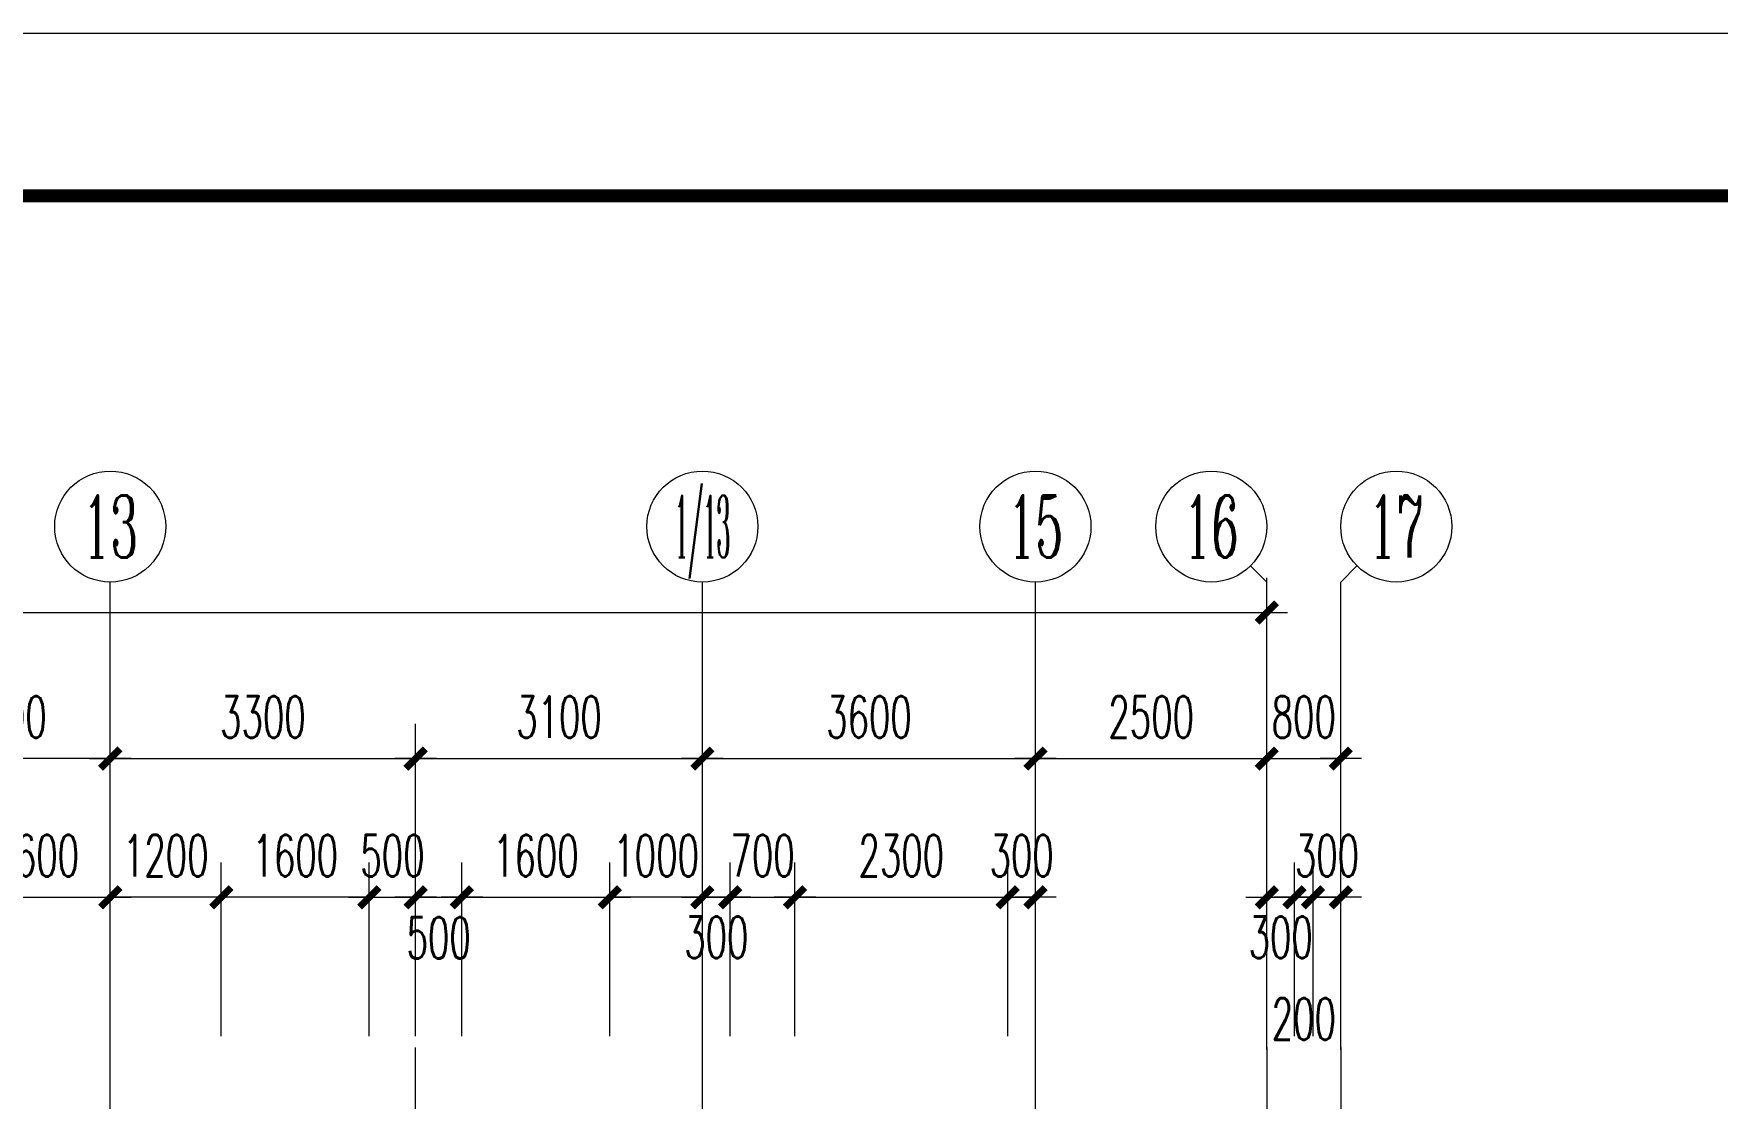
# Model space of a CAD drawing. Extents: x 1575758 to 1999219, y -897052 to -636879.
# Drawn here: x 1812167 to 1830364, y -760252 to -748741 of the extents above; entities that cross this region are included whole.
import ezdxf
from ezdxf.enums import TextEntityAlignment as Align

# ---------------------------------------------------------------- set-up
doc = ezdxf.new("R2010")
doc.units = 0
doc.header["$LTSCALE"] = 1500
doc.header["$MEASUREMENT"] = 0
doc.layers.get('0').update_dxf_attribs({"linetype": 'CONTINUOUS', "lineweight": 5})
doc.layers.get('DEFPOINTS').update_dxf_attribs({"linetype": 'CONTINUOUS', "lineweight": 5})
for name, color, linetype, lineweight in [('AXIS', 7, 'CONTINUOUS', 5), ('AXIS_TEXT', 7, 'CONTINUOUS', 5), ('PUB_DIM', 7, 'CONTINUOUS', 5)]:
    doc.layers.add(name, color=color, linetype=linetype, lineweight=lineweight)
doc.styles.add('COMPLEX', font='COMPLEX')
doc.styles.add('DIM_FONT', font='romans.shx', dxfattribs={"width": 0.6})
doc.dimstyles.new('NORMAL', dxfattribs={"dimscale": 1.5, "dimtxt": 300, "dimasz": 1, "dimexe": 250, "dimexo": 300, "dimgap": 150, "dimtad": 1, "dimdec": 0, "dimdsep": 46, "dimtxsty": 'DIM_FONT', "dimblk1": '_DIMX', "dimblk2": '_DIMX', "dimsah": 1, "dimcen": 2.5, "dimdle": 0.3, "dimclrd": 256, "dimclre": 256, "dimclrt": 256, "dimadec": 0, "dimazin": 0, "dimtfac": 1, "dimtdec": 0, "dimtix": 1, "dimtmove": 2, "dimatfit": 3, "dimldrblk": '_DIMX', "dimfxl": 1, "dimtvp": 1, "dimtolj": 1, "dimtzin": 0, "dimlwd": -1, "dimlwe": -1, "dimarcsym": 0})

# ---------------------------------------------------------------- blocks, each defined once
blk = doc.blocks.new('_AXISO1')
blk.add_line((0.354, -0.146), (0.5, 0))
blk.add_circle((0, -0.5), 0.5)
at = {"layer": 'AXIS_TEXT', "style": 'COMPLEX', "width": 1.041667}
blk.add_attdef('A', text='', height=0.56, dxfattribs=at).set_placement((-0.25, -0.78), (0.25, -0.78), align=Align.FIT)
blk = doc.blocks.new('_DIMX')
blk.add_line((-150, 0), (150, 0))
at = {"const_width": 50}
blk.add_lwpolyline([(-70, -70), (70, 70)], dxfattribs=at)
blk = doc.blocks.new('*D1908')
at = {"layer": 'DEFPOINTS', "color": 0, "lineweight": 5}
for p in [(1825495, -756579), (1822995, -759729), (1825495, -759729)]:
    blk.add_point(p, dxfattribs=at)
at = {"layer": 'PUB_DIM'}
for p, q in [((1822995, -759279), (1822995, -756204)), ((1825495, -759279), (1825495, -756204)), ((1822996, -756579), (1825493, -756579))]:
    blk.add_line(p, q, dxfattribs=at)
at = {"layer": 'PUB_DIM', "xscale": 1.5, "yscale": 1.5, "zscale": 1.5, "rotation": 180}
blk.add_blockref('_DIMX', (1822995, -756579), dxfattribs=at)
at = {"layer": 'PUB_DIM', "xscale": 1.5, "yscale": 1.5, "zscale": 1.5}
blk.add_blockref('_DIMX', (1825495, -756579), dxfattribs=at)
at = {"layer": 'PUB_DIM', "insert": (1824245, -756129), "char_height": 450, "attachment_point": 5, "style": 'DIM_FONT'}
blk.add_mtext('\\A1;2500', dxfattribs=at)
blk = doc.blocks.new('_AXISO2')
blk.add_line((0.354, 0.146), (0.5, 0))
blk.add_circle((0, 0.5), 0.5)
at = {"layer": 'AXIS_TEXT', "style": 'COMPLEX', "width": 1.041667}
blk.add_attdef('A', text='', height=0.56, dxfattribs=at).set_placement((-0.25, 0.22), (0.25, 0.22), align=Align.FIT)
blk = doc.blocks.new('*D1909')
at = {"layer": 'DEFPOINTS', "color": 0, "lineweight": 5}
for p in [(1826295, -756579), (1825495, -759729), (1826295, -759729)]:
    blk.add_point(p, dxfattribs=at)
at = {"layer": 'PUB_DIM'}
for p, q in [((1825495, -759279), (1825495, -756204)), ((1826295, -759279), (1826295, -756204)), ((1825493, -756579), (1825492, -756579)), ((1825495, -756579), (1826295, -756579)), ((1826296, -756579), (1826298, -756579))]:
    blk.add_line(p, q, dxfattribs=at)
at = {"layer": 'PUB_DIM', "xscale": 1.5, "yscale": 1.5, "zscale": 1.5}
blk.add_blockref('_DIMX', (1825495, -756579), dxfattribs=at)
at = {"layer": 'PUB_DIM', "xscale": 1.5, "yscale": 1.5, "zscale": 1.5, "rotation": 180}
blk.add_blockref('_DIMX', (1826295, -756579), dxfattribs=at)
at = {"layer": 'PUB_DIM', "insert": (1825895, -756129), "char_height": 450, "attachment_point": 5, "style": 'DIM_FONT'}
blk.add_mtext('\\A1;800', dxfattribs=at)
blk = doc.blocks.new('_AXISO')
blk.add_circle((0, 0), 0.5)
at = {"layer": 'AXIS_TEXT', "style": 'COMPLEX', "width": 1.041667}
blk.add_attdef('A', text='', height=0.56, dxfattribs=at).set_placement((-0.25, -0.28), (0.25, -0.28), align=Align.FIT)
blk = doc.blocks.new('*D1921')
at = {"layer": 'DEFPOINTS', "color": 0, "lineweight": 5}
for p in [(1822995, -756579), (1819395, -759729), (1822995, -759729)]:
    blk.add_point(p, dxfattribs=at)
at = {"layer": 'PUB_DIM'}
for p, q in [((1819395, -759279), (1819395, -756204)), ((1822995, -759279), (1822995, -756204)), ((1819396, -756579), (1822993, -756579))]:
    blk.add_line(p, q, dxfattribs=at)
at = {"layer": 'PUB_DIM', "xscale": 1.5, "yscale": 1.5, "zscale": 1.5, "rotation": 180}
blk.add_blockref('_DIMX', (1819395, -756579), dxfattribs=at)
at = {"layer": 'PUB_DIM', "xscale": 1.5, "yscale": 1.5, "zscale": 1.5}
blk.add_blockref('_DIMX', (1822995, -756579), dxfattribs=at)
at = {"layer": 'PUB_DIM', "insert": (1821195, -756129), "char_height": 450, "attachment_point": 5, "style": 'DIM_FONT'}
blk.add_mtext('\\A1;3600', dxfattribs=at)
blk = doc.blocks.new('*D1922')
at = {"layer": 'DEFPOINTS', "color": 0, "lineweight": 5}
for p in [(1816295, -756579), (1812995, -759729), (1816295, -759729)]:
    blk.add_point(p, dxfattribs=at)
at = {"layer": 'PUB_DIM'}
for p, q in [((1812995, -759279), (1812995, -756204)), ((1816295, -759279), (1816295, -756204)), ((1812996, -756579), (1816293, -756579))]:
    blk.add_line(p, q, dxfattribs=at)
at = {"layer": 'PUB_DIM', "xscale": 1.5, "yscale": 1.5, "zscale": 1.5, "rotation": 180}
blk.add_blockref('_DIMX', (1812995, -756579), dxfattribs=at)
at = {"layer": 'PUB_DIM', "xscale": 1.5, "yscale": 1.5, "zscale": 1.5}
blk.add_blockref('_DIMX', (1816295, -756579), dxfattribs=at)
at = {"layer": 'PUB_DIM', "insert": (1814645, -756129), "char_height": 450, "attachment_point": 5, "style": 'DIM_FONT'}
blk.add_mtext('\\A1;3300', dxfattribs=at)
blk = doc.blocks.new('*D1926')
at = {"layer": 'DEFPOINTS', "color": 0, "lineweight": 5}
for p in [(1825495, -756579), (1822995, -759729), (1825495, -759729)]:
    blk.add_point(p, dxfattribs=at)
at = {"layer": 'PUB_DIM'}
for p, q in [((1822995, -759279), (1822995, -756204)), ((1825495, -759279), (1825495, -756204)), ((1822996, -756579), (1825493, -756579))]:
    blk.add_line(p, q, dxfattribs=at)
at = {"layer": 'PUB_DIM', "xscale": 1.5, "yscale": 1.5, "zscale": 1.5, "rotation": 180}
blk.add_blockref('_DIMX', (1822995, -756579), dxfattribs=at)
at = {"layer": 'PUB_DIM', "xscale": 1.5, "yscale": 1.5, "zscale": 1.5}
blk.add_blockref('_DIMX', (1825495, -756579), dxfattribs=at)
at = {"layer": 'PUB_DIM', "insert": (1824245, -756129), "char_height": 450, "attachment_point": 5, "style": 'DIM_FONT'}
blk.add_mtext('\\A1;2500', dxfattribs=at)
blk = doc.blocks.new('*D1927')
at = {"layer": 'DEFPOINTS', "color": 0, "lineweight": 5}
for p in [(1826295, -756579), (1825495, -759729), (1826295, -759729)]:
    blk.add_point(p, dxfattribs=at)
at = {"layer": 'PUB_DIM'}
for p, q in [((1825495, -759279), (1825495, -756204)), ((1826295, -759279), (1826295, -756204)), ((1825493, -756579), (1825492, -756579)), ((1825495, -756579), (1826295, -756579)), ((1826296, -756579), (1826298, -756579))]:
    blk.add_line(p, q, dxfattribs=at)
at = {"layer": 'PUB_DIM', "xscale": 1.5, "yscale": 1.5, "zscale": 1.5}
blk.add_blockref('_DIMX', (1825495, -756579), dxfattribs=at)
at = {"layer": 'PUB_DIM', "xscale": 1.5, "yscale": 1.5, "zscale": 1.5, "rotation": 180}
blk.add_blockref('_DIMX', (1826295, -756579), dxfattribs=at)
at = {"layer": 'PUB_DIM', "insert": (1825895, -756129), "char_height": 450, "attachment_point": 5, "style": 'DIM_FONT'}
blk.add_mtext('\\A1;800', dxfattribs=at)
blk = doc.blocks.new('*D1928')
at = {"layer": 'DEFPOINTS', "color": 0, "lineweight": 5}
for p in [(1810695, -756579), (1810695, -759729), (1812995, -759729)]:
    blk.add_point(p, dxfattribs=at)
at = {"layer": 'PUB_DIM'}
for p, q in [((1810695, -759279), (1810695, -756204)), ((1812995, -759279), (1812995, -756204)), ((1812993, -756579), (1810696, -756579))]:
    blk.add_line(p, q, dxfattribs=at)
at = {"layer": 'PUB_DIM', "xscale": 1.5, "yscale": 1.5, "zscale": 1.5, "rotation": 180}
blk.add_blockref('_DIMX', (1810695, -756579), dxfattribs=at)
at = {"layer": 'PUB_DIM', "xscale": 1.5, "yscale": 1.5, "zscale": 1.5}
blk.add_blockref('_DIMX', (1812995, -756579), dxfattribs=at)
at = {"layer": 'PUB_DIM', "insert": (1811845, -756129), "char_height": 450, "attachment_point": 5, "style": 'DIM_FONT'}
blk.add_mtext('\\A1;2300', dxfattribs=at)
blk = doc.blocks.new('*D1983')
at = {"layer": 'DEFPOINTS', "color": 0, "lineweight": 5}
for p in [(1814195, -758079), (1814195, -760029), (1815795, -760029)]:
    blk.add_point(p, dxfattribs=at)
at = {"layer": 'PUB_DIM'}
for p, q in [((1814195, -759579), (1814195, -757704)), ((1815795, -759579), (1815795, -757704)), ((1815793, -758079), (1814196, -758079))]:
    blk.add_line(p, q, dxfattribs=at)
at = {"layer": 'PUB_DIM', "xscale": 1.5, "yscale": 1.5, "zscale": 1.5}
for p, rotation in [((1814195, -758079), 180.0000000000209), ((1815795, -758079), 2.086331107875594e-11)]:
    blk.add_blockref('_DIMX', p, dxfattribs=dict(at, rotation=rotation))
at = {"layer": 'PUB_DIM', "insert": (1814995, -757629), "char_height": 450, "attachment_point": 5, "style": 'DIM_FONT'}
blk.add_mtext('\\A1;1600', dxfattribs=at)
blk = doc.blocks.new('*D1984')
at = {"layer": 'DEFPOINTS', "color": 0, "lineweight": 5}
for p in [(1816295, -758079), (1815795, -760029), (1816295, -760029)]:
    blk.add_point(p, dxfattribs=at)
at = {"layer": 'PUB_DIM'}
for p, q in [((1815795, -759579), (1815795, -757704)), ((1816295, -759579), (1816295, -757704)), ((1815793, -758079), (1815792, -758079)), ((1815795, -758079), (1816295, -758079)), ((1816296, -758079), (1816298, -758079))]:
    blk.add_line(p, q, dxfattribs=at)
at = {"layer": 'PUB_DIM', "xscale": 1.5, "yscale": 1.5, "zscale": 1.5}
blk.add_blockref('_DIMX', (1815795, -758079), dxfattribs=at)
at = {"layer": 'PUB_DIM', "xscale": 1.5, "yscale": 1.5, "zscale": 1.5, "rotation": 180}
blk.add_blockref('_DIMX', (1816295, -758079), dxfattribs=at)
at = {"layer": 'PUB_DIM', "insert": (1816045, -757629), "char_height": 450, "attachment_point": 5, "style": 'DIM_FONT'}
blk.add_mtext('\\A1;500', dxfattribs=at)
blk = doc.blocks.new('*D1985')
at = {"layer": 'DEFPOINTS', "color": 0, "lineweight": 5}
for p in [(1818395, -758079), (1816795, -760029), (1818395, -760029)]:
    blk.add_point(p, dxfattribs=at)
at = {"layer": 'PUB_DIM'}
for p, q in [((1816795, -759579), (1816795, -757704)), ((1818395, -759579), (1818395, -757704)), ((1816796, -758079), (1818393, -758079))]:
    blk.add_line(p, q, dxfattribs=at)
at = {"layer": 'PUB_DIM', "xscale": 1.5, "yscale": 1.5, "zscale": 1.5, "rotation": 180}
blk.add_blockref('_DIMX', (1816795, -758079), dxfattribs=at)
at = {"layer": 'PUB_DIM', "xscale": 1.5, "yscale": 1.5, "zscale": 1.5}
blk.add_blockref('_DIMX', (1818395, -758079), dxfattribs=at)
at = {"layer": 'PUB_DIM', "insert": (1817595, -757629), "char_height": 450, "attachment_point": 5, "style": 'DIM_FONT'}
blk.add_mtext('\\A1;1600', dxfattribs=at)
blk = doc.blocks.new('*D1986')
at = {"layer": 'DEFPOINTS', "color": 0, "lineweight": 5}
for p in [(1818395, -758079), (1818395, -760029), (1819395, -760029)]:
    blk.add_point(p, dxfattribs=at)
at = {"layer": 'PUB_DIM'}
for p, q in [((1818395, -759579), (1818395, -757704)), ((1819395, -759579), (1819395, -757704)), ((1818393, -758079), (1818392, -758079)), ((1819395, -758079), (1818395, -758079)), ((1819396, -758079), (1819398, -758079))]:
    blk.add_line(p, q, dxfattribs=at)
at = {"layer": 'PUB_DIM', "xscale": 1.5, "yscale": 1.5, "zscale": 1.5}
for p, rotation in [((1818395, -758079), 0.0004099787156189913), ((1819395, -758079), 180.0004099787156)]:
    blk.add_blockref('_DIMX', p, dxfattribs=dict(at, rotation=rotation))
at = {"layer": 'PUB_DIM', "insert": (1818895, -757629), "char_height": 450, "attachment_point": 5, "rotation": 0.0004, "style": 'DIM_FONT'}
blk.add_mtext('\\A1;1000', dxfattribs=at)
blk = doc.blocks.new('*D1987')
at = {"layer": 'DEFPOINTS', "color": 0, "lineweight": 5}
for p in [(1826295, -756579), (1825495, -759729), (1826295, -759729)]:
    blk.add_point(p, dxfattribs=at)
at = {"layer": 'PUB_DIM'}
for p, q in [((1825495, -759279), (1825495, -756204)), ((1826295, -759279), (1826295, -756204)), ((1825493, -756579), (1825492, -756579)), ((1825495, -756579), (1826295, -756579)), ((1826296, -756579), (1826298, -756579))]:
    blk.add_line(p, q, dxfattribs=at)
at = {"layer": 'PUB_DIM', "xscale": 1.5, "yscale": 1.5, "zscale": 1.5}
blk.add_blockref('_DIMX', (1825495, -756579), dxfattribs=at)
at = {"layer": 'PUB_DIM', "xscale": 1.5, "yscale": 1.5, "zscale": 1.5, "rotation": 180}
blk.add_blockref('_DIMX', (1826295, -756579), dxfattribs=at)
at = {"layer": 'PUB_DIM', "insert": (1825895, -756129), "char_height": 450, "attachment_point": 5, "style": 'DIM_FONT'}
blk.add_mtext('\\A1;800', dxfattribs=at)
blk = doc.blocks.new('*D1988')
at = {"layer": 'DEFPOINTS', "color": 0, "lineweight": 5}
for p in [(1825495, -755000), (1825495, -759570), (1747545, -759876)]:
    blk.add_point(p, dxfattribs=at)
at = {"layer": 'PUB_DIM'}
for p, q in [((1747545, -759426), (1747545, -754625)), ((1825495, -759120), (1825495, -754625)), ((1747546, -755000), (1825493, -755000))]:
    blk.add_line(p, q, dxfattribs=at)
at = {"layer": 'PUB_DIM', "xscale": 1.5, "yscale": 1.5, "zscale": 1.5, "rotation": 180}
blk.add_blockref('_DIMX', (1747545, -755000), dxfattribs=at)
at = {"layer": 'PUB_DIM', "xscale": 1.5, "yscale": 1.5, "zscale": 1.5}
blk.add_blockref('_DIMX', (1825495, -755000), dxfattribs=at)
at = {"layer": 'PUB_DIM', "insert": (1786520, -754550), "char_height": 450, "attachment_point": 5, "style": 'DIM_FONT'}
blk.add_mtext('\\A1;77950', dxfattribs=at)
blk = doc.blocks.new('*D1989')
at = {"layer": 'DEFPOINTS', "color": 0, "lineweight": 5}
for p in [(1826295, -756579), (1825495, -759729), (1826295, -759729)]:
    blk.add_point(p, dxfattribs=at)
at = {"layer": 'PUB_DIM'}
for p, q in [((1825495, -759279), (1825495, -756204)), ((1826295, -759279), (1826295, -756204)), ((1825493, -756579), (1825492, -756579)), ((1825495, -756579), (1826295, -756579)), ((1826296, -756579), (1826298, -756579))]:
    blk.add_line(p, q, dxfattribs=at)
at = {"layer": 'PUB_DIM', "xscale": 1.5, "yscale": 1.5, "zscale": 1.5}
blk.add_blockref('_DIMX', (1825495, -756579), dxfattribs=at)
at = {"layer": 'PUB_DIM', "xscale": 1.5, "yscale": 1.5, "zscale": 1.5, "rotation": 180}
blk.add_blockref('_DIMX', (1826295, -756579), dxfattribs=at)
at = {"layer": 'PUB_DIM', "insert": (1825895, -756129), "char_height": 450, "attachment_point": 5, "style": 'DIM_FONT'}
blk.add_mtext('\\A1;800', dxfattribs=at)
blk = doc.blocks.new('*D2004')
at = {"layer": 'DEFPOINTS', "color": 0, "lineweight": 5}
for p in [(1812995, -758079), (1812995, -760029), (1814195, -760029)]:
    blk.add_point(p, dxfattribs=at)
at = {"layer": 'PUB_DIM'}
for p, q in [((1812995, -759579), (1812995, -757704)), ((1814195, -759579), (1814195, -757704)), ((1812993, -758079), (1812992, -758079)), ((1814195, -758079), (1812995, -758079)), ((1814196, -758079), (1814198, -758079))]:
    blk.add_line(p, q, dxfattribs=at)
at = {"layer": 'PUB_DIM', "xscale": 1.5, "yscale": 1.5, "zscale": 1.5}
for p, rotation in [((1812995, -758079), 359.9999325142389), ((1814195, -758079), 179.9999325142389)]:
    blk.add_blockref('_DIMX', p, dxfattribs=dict(at, rotation=rotation))
at = {"layer": 'PUB_DIM', "insert": (1813595, -757629), "char_height": 450, "attachment_point": 5, "rotation": 359.9999, "style": 'DIM_FONT'}
blk.add_mtext('\\A1;1200', dxfattribs=at)
blk = doc.blocks.new('*D2005')
at = {"layer": 'DEFPOINTS', "color": 0, "lineweight": 5}
for p in [(1825795, -758079), (1825495, -760029), (1825795, -760029)]:
    blk.add_point(p, dxfattribs=at)
at = {"layer": 'PUB_DIM'}
for p, q in [((1825495, -759579), (1825495, -757704)), ((1825795, -759579), (1825795, -757704)), ((1825493, -758079), (1825492, -758079)), ((1825495, -758079), (1825795, -758079)), ((1825796, -758079), (1825798, -758079))]:
    blk.add_line(p, q, dxfattribs=at)
at = {"layer": 'PUB_DIM', "xscale": 1.5, "yscale": 1.5, "zscale": 1.5}
for p, rotation in [((1825495, -758079), 359.9992271263955), ((1825795, -758079), 179.9992271263955)]:
    blk.add_blockref('_DIMX', p, dxfattribs=dict(at, rotation=rotation))
at = {"layer": 'PUB_DIM', "insert": (1825645, -758511), "char_height": 450, "attachment_point": 5, "rotation": 359.9992, "style": 'DIM_FONT'}
blk.add_mtext('\\A1;300', dxfattribs=at)
blk = doc.blocks.new('*D2006')
at = {"layer": 'DEFPOINTS', "color": 0, "lineweight": 5}
for p in [(1825795, -758079), (1825795, -760029), (1825995, -760029)]:
    blk.add_point(p, dxfattribs=at)
at = {"layer": 'PUB_DIM'}
for p, q in [((1825795, -759579), (1825795, -757704)), ((1825995, -759579), (1825995, -757704)), ((1825793, -758079), (1825792, -758079)), ((1825995, -758079), (1825795, -758079)), ((1825996, -758079), (1825998, -758079))]:
    blk.add_line(p, q, dxfattribs=at)
at = {"layer": 'PUB_DIM', "xscale": 1.5, "yscale": 1.5, "zscale": 1.5}
for p, rotation in [((1825795, -758079), 0.00115964100530375), ((1825995, -758079), 180.0011596410053)]:
    blk.add_blockref('_DIMX', p, dxfattribs=dict(at, rotation=rotation))
at = {"layer": 'PUB_DIM', "insert": (1825895, -759393), "char_height": 450, "attachment_point": 5, "rotation": 0.0012, "style": 'DIM_FONT'}
blk.add_mtext('\\A1;200', dxfattribs=at)
blk = doc.blocks.new('*D2007')
at = {"layer": 'DEFPOINTS', "color": 0, "lineweight": 5}
for p in [(1826295, -758079), (1825995, -760029), (1826295, -760029)]:
    blk.add_point(p, dxfattribs=at)
at = {"layer": 'PUB_DIM'}
for p, q in [((1825995, -759579), (1825995, -757704)), ((1826295, -759579), (1826295, -757704)), ((1825993, -758079), (1825992, -758079)), ((1825995, -758079), (1826295, -758079)), ((1826296, -758079), (1826298, -758079))]:
    blk.add_line(p, q, dxfattribs=at)
at = {"layer": 'PUB_DIM', "xscale": 1.5, "yscale": 1.5, "zscale": 1.5}
for p, rotation in [((1825995, -758079), 359.9992070189314), ((1826295, -758079), 179.9992070189314)]:
    blk.add_blockref('_DIMX', p, dxfattribs=dict(at, rotation=rotation))
at = {"layer": 'PUB_DIM', "insert": (1826145, -757629), "char_height": 450, "attachment_point": 5, "rotation": 359.9992, "style": 'DIM_FONT'}
blk.add_mtext('\\A1;300', dxfattribs=at)
blk = doc.blocks.new('*D2026')
at = {"layer": 'DEFPOINTS', "color": 0, "lineweight": 5}
for p in [(1820395, -758079), (1819695, -760029), (1820395, -760029)]:
    blk.add_point(p, dxfattribs=at)
at = {"layer": 'PUB_DIM'}
for p, q in [((1819695, -759579), (1819695, -757704)), ((1820395, -759579), (1820395, -757704)), ((1819693, -758079), (1819692, -758079)), ((1819695, -758079), (1820395, -758079)), ((1820396, -758079), (1820398, -758079))]:
    blk.add_line(p, q, dxfattribs=at)
at = {"layer": 'PUB_DIM', "xscale": 1.5, "yscale": 1.5, "zscale": 1.5}
blk.add_blockref('_DIMX', (1819695, -758079), dxfattribs=at)
at = {"layer": 'PUB_DIM', "xscale": 1.5, "yscale": 1.5, "zscale": 1.5, "rotation": 180}
blk.add_blockref('_DIMX', (1820395, -758079), dxfattribs=at)
at = {"layer": 'PUB_DIM', "insert": (1820045, -757629), "char_height": 450, "attachment_point": 5, "style": 'DIM_FONT'}
blk.add_mtext('\\A1;700', dxfattribs=at)
blk = doc.blocks.new('*D2027')
at = {"layer": 'DEFPOINTS', "color": 0, "lineweight": 5}
for p in [(1822995, -758079), (1822695, -760029), (1822995, -760029)]:
    blk.add_point(p, dxfattribs=at)
at = {"layer": 'PUB_DIM'}
for p, q in [((1822695, -759579), (1822695, -757704)), ((1822995, -759579), (1822995, -757704)), ((1822693, -758079), (1822692, -758079)), ((1822695, -758079), (1822995, -758079)), ((1822996, -758079), (1822998, -758079))]:
    blk.add_line(p, q, dxfattribs=at)
at = {"layer": 'PUB_DIM', "xscale": 1.5, "yscale": 1.5, "zscale": 1.5}
blk.add_blockref('_DIMX', (1822695, -758079), dxfattribs=at)
at = {"layer": 'PUB_DIM', "xscale": 1.5, "yscale": 1.5, "zscale": 1.5, "rotation": 180}
blk.add_blockref('_DIMX', (1822995, -758079), dxfattribs=at)
at = {"layer": 'PUB_DIM', "insert": (1822845, -757629), "char_height": 450, "attachment_point": 5, "style": 'DIM_FONT'}
blk.add_mtext('\\A1;300', dxfattribs=at)
blk = doc.blocks.new('*D2028')
at = {"layer": 'DEFPOINTS', "color": 0, "lineweight": 5}
for p in [(1819395, -758079), (1819395, -760029), (1819695, -760029)]:
    blk.add_point(p, dxfattribs=at)
at = {"layer": 'PUB_DIM'}
for p, q in [((1819395, -759579), (1819395, -757704)), ((1819695, -759579), (1819695, -757704)), ((1819393, -758079), (1819392, -758079)), ((1819695, -758079), (1819395, -758079)), ((1819696, -758079), (1819698, -758079))]:
    blk.add_line(p, q, dxfattribs=at)
at = {"layer": 'PUB_DIM', "xscale": 1.5, "yscale": 1.5, "zscale": 1.5}
blk.add_blockref('_DIMX', (1819395, -758079), dxfattribs=at)
at = {"layer": 'PUB_DIM', "xscale": 1.5, "yscale": 1.5, "zscale": 1.5, "rotation": 180}
blk.add_blockref('_DIMX', (1819695, -758079), dxfattribs=at)
at = {"layer": 'PUB_DIM', "insert": (1819545, -758511), "char_height": 450, "attachment_point": 5, "style": 'DIM_FONT'}
blk.add_mtext('\\A1;300', dxfattribs=at)
blk = doc.blocks.new('*D2037')
at = {"layer": 'DEFPOINTS', "color": 0, "lineweight": 5}
for p in [(1812995, -758079), (1811395, -760029), (1812995, -760029)]:
    blk.add_point(p, dxfattribs=at)
at = {"layer": 'PUB_DIM'}
for p, q in [((1811395, -759579), (1811395, -757704)), ((1812995, -759579), (1812995, -757704)), ((1811396, -758079), (1812993, -758079))]:
    blk.add_line(p, q, dxfattribs=at)
at = {"layer": 'PUB_DIM', "xscale": 1.5, "yscale": 1.5, "zscale": 1.5, "rotation": 180}
blk.add_blockref('_DIMX', (1811395, -758079), dxfattribs=at)
at = {"layer": 'PUB_DIM', "xscale": 1.5, "yscale": 1.5, "zscale": 1.5}
blk.add_blockref('_DIMX', (1812995, -758079), dxfattribs=at)
at = {"layer": 'PUB_DIM', "insert": (1812195, -757629), "char_height": 450, "attachment_point": 5, "style": 'DIM_FONT'}
blk.add_mtext('\\A1;1600', dxfattribs=at)
blk = doc.blocks.new('*D2179')
at = {"layer": 'DEFPOINTS', "color": 0, "lineweight": 5}
for p in [(1822695, -758079), (1820395, -760029), (1822695, -760029)]:
    blk.add_point(p, dxfattribs=at)
at = {"layer": 'PUB_DIM'}
for p, q in [((1820395, -759579), (1820395, -757704)), ((1822695, -759579), (1822695, -757704)), ((1820396, -758079), (1822693, -758079))]:
    blk.add_line(p, q, dxfattribs=at)
at = {"layer": 'PUB_DIM', "xscale": 1.5, "yscale": 1.5, "zscale": 1.5, "rotation": 180}
blk.add_blockref('_DIMX', (1820395, -758079), dxfattribs=at)
at = {"layer": 'PUB_DIM', "xscale": 1.5, "yscale": 1.5, "zscale": 1.5}
blk.add_blockref('_DIMX', (1822695, -758079), dxfattribs=at)
at = {"layer": 'PUB_DIM', "insert": (1821545, -757629), "char_height": 450, "attachment_point": 5, "style": 'DIM_FONT'}
blk.add_mtext('\\A1;2300', dxfattribs=at)
blk = doc.blocks.new('*D2298')
at = {"layer": 'DEFPOINTS', "color": 0, "lineweight": 5}
for p in [(1819395, -756579), (1816295, -759729), (1819395, -759729)]:
    blk.add_point(p, dxfattribs=at)
at = {"layer": 'PUB_DIM'}
for p, q in [((1816295, -759279), (1816295, -756204)), ((1819395, -759279), (1819395, -756204)), ((1816296, -756579), (1819393, -756579))]:
    blk.add_line(p, q, dxfattribs=at)
at = {"layer": 'PUB_DIM', "xscale": 1.5, "yscale": 1.5, "zscale": 1.5, "rotation": 180}
blk.add_blockref('_DIMX', (1816295, -756579), dxfattribs=at)
at = {"layer": 'PUB_DIM', "xscale": 1.5, "yscale": 1.5, "zscale": 1.5}
blk.add_blockref('_DIMX', (1819395, -756579), dxfattribs=at)
at = {"layer": 'PUB_DIM', "insert": (1817845, -756129), "char_height": 450, "attachment_point": 5, "style": 'DIM_FONT'}
blk.add_mtext('\\A1;3100', dxfattribs=at)
blk = doc.blocks.new('*D2299')
at = {"layer": 'DEFPOINTS', "color": 0, "lineweight": 5}
for p in [(1816795, -758079), (1816295, -760029), (1816795, -760029)]:
    blk.add_point(p, dxfattribs=at)
at = {"layer": 'PUB_DIM'}
for p, q in [((1816295, -759579), (1816295, -757704)), ((1816795, -759579), (1816795, -757704)), ((1816296, -758079), (1816793, -758079))]:
    blk.add_line(p, q, dxfattribs=at)
at = {"layer": 'PUB_DIM', "xscale": 1.5, "yscale": 1.5, "zscale": 1.5, "rotation": 180}
blk.add_blockref('_DIMX', (1816295, -758079), dxfattribs=at)
at = {"layer": 'PUB_DIM', "xscale": 1.5, "yscale": 1.5, "zscale": 1.5}
blk.add_blockref('_DIMX', (1816795, -758079), dxfattribs=at)
at = {"layer": 'PUB_DIM', "insert": (1816545, -758517), "char_height": 450, "attachment_point": 5, "style": 'DIM_FONT'}
blk.add_mtext('\\A1;500', dxfattribs=at)

msp = doc.modelspace()

# ---------------------------------------------------------------- linework, layer by layer
at = {"layer": 'AXIS', "color": 250}
msp.add_lwpolyline([(1719244.9, -748740.9), (1719244.9, -850054.3), (1855965.4, -850054.3), (1855965.4, -748740.9)], close=True, dxfattribs=at)
at = {"layer": 'AXIS', "color": 0, "const_width": 140.2}
msp.add_lwpolyline([(1720997.7, -750493.7), (1720997.7, -848301.5), (1854212.6, -848301.5), (1854212.6, -750493.7)], close=True, dxfattribs=at)
at = {"layer": 'PUB_DIM'}
for p, q in [((1812994.7, -759728.7), (1812994.6, -754670.1)), ((1819394.7, -759728.7), (1819394.6, -754670.1)), ((1822994.7, -759728.7), (1822994.6, -754670.1)), ((1825494.7, -759728.7), (1825494.6, -754670.1)), ((1826294.7, -759728.7), (1826294.6, -754670.1)), ((1826294.7, -759728.7), (1826294.6, -754670.1)), ((1812994.6, -806372.3), (1812994.6, -759701.8)), ((1816294.6, -769472.3), (1816294.6, -759701.8)), ((1819394.6, -771772.3), (1819394.6, -759701.8)), ((1822994.6, -800318.4), (1822994.6, -759701.8)), ((1825494.7, -759701.8), (1825494.7, -823822.9)), ((1826294.6, -759701.8), (1826294.6, -823822.9))]:
    msp.add_line(p, q, dxfattribs=at)

# ---------------------------------------------------------------- block references
ref = msp.add_blockref('_AXISO', (1812994.6, -754070.1), dxfattribs=dict(at, xscale=1200, yscale=1200, zscale=1200))
ref.add_attrib('A', '13', dxfattribs={"layer": 'AXIS_TEXT', "height": 672, "style": 'COMPLEX', "width": 0.646552}).set_placement((1812694.6, -754406.1), (1813294.6, -754406.1), align=Align.FIT)
ref = msp.add_blockref('_AXISO', (1819394.6, -754070.1), dxfattribs=dict(at, xscale=1200, yscale=1200, zscale=1200))
ref.add_attrib('A', '1/13', dxfattribs={"layer": 'AXIS_TEXT', "height": 672, "style": 'COMPLEX', "width": 0.284091}).set_placement((1819094.6, -754406.1), (1819694.6, -754406.1), align=Align.FIT)
ref = msp.add_blockref('_AXISO', (1822994.6, -754070.1), dxfattribs=dict(at, xscale=1200, yscale=1200, zscale=1200))
ref.add_attrib('A', '15', dxfattribs={"layer": 'AXIS_TEXT', "height": 672, "style": 'COMPLEX', "width": 0.646552}).set_placement((1822694.6, -754406.1), (1823294.6, -754406.1), align=Align.FIT)
ref = msp.add_blockref('_AXISO1', (1825494.6, -754070.1), dxfattribs=dict(at, xscale=1200, yscale=1200, zscale=1200, rotation=270))
ref.add_attrib('A', '16', dxfattribs={"layer": 'AXIS_TEXT', "height": 672, "style": 'COMPLEX', "width": 0.646552}).set_placement((1824594.6, -754406.1), (1825194.6, -754406.1), align=Align.FIT)
ref = msp.add_blockref('_AXISO1', (1825494.6, -754070.1), dxfattribs=dict(at, xscale=1200, yscale=1200, zscale=1200, rotation=270))
ref.add_attrib('A', '16', dxfattribs={"layer": 'AXIS_TEXT', "height": 672, "style": 'COMPLEX', "width": 0.646552}).set_placement((1824594.6, -754406.1), (1825194.6, -754406.1), align=Align.FIT)
ref = msp.add_blockref('_AXISO1', (1825494.6, -754070.1), dxfattribs=dict(at, xscale=1200, yscale=1200, zscale=1200, rotation=270))
ref.add_attrib('A', '16', dxfattribs={"layer": 'AXIS_TEXT', "height": 672, "style": 'COMPLEX', "width": 0.646552}).set_placement((1824594.6, -754406.1), (1825194.6, -754406.1), align=Align.FIT)
ref = msp.add_blockref('_AXISO1', (1825494.6, -754070.1), dxfattribs=dict(at, xscale=1200, yscale=1200, zscale=1200, rotation=270))
ref.add_attrib('A', '16', dxfattribs={"layer": 'AXIS_TEXT', "height": 672, "style": 'COMPLEX', "width": 0.646552}).set_placement((1824594.6, -754406.1), (1825194.6, -754406.1), align=Align.FIT)
ref = msp.add_blockref('_AXISO2', (1826294.6, -754070.1), dxfattribs=dict(at, xscale=1200, yscale=1200, zscale=1200, rotation=270))
ref.add_attrib('A', '17', dxfattribs={"layer": 'AXIS_TEXT', "height": 672, "style": 'COMPLEX', "width": 0.646552}).set_placement((1826594.6, -754406.1), (1827194.6, -754406.1), align=Align.FIT)
ref = msp.add_blockref('_AXISO2', (1826294.6, -754070.1), dxfattribs=dict(at, xscale=1200, yscale=1200, zscale=1200, rotation=270))
ref.add_attrib('A', '17', dxfattribs={"layer": 'AXIS_TEXT', "height": 672, "style": 'COMPLEX', "width": 0.646552}).set_placement((1826594.6, -754406.1), (1827194.6, -754406.1), align=Align.FIT)

# ---------------------------------------------------------------- dimensions: what is measured, and where the dimension line sits
for base, p1, p2, picture, middle in [((1825494.7, -754999.6), (1747544.7, -759875.6), (1825494.7, -759569.9), '*D1988', (1786519.7, -754549.6)), ((1810694.9, -756578.7), (1812994.7, -759728.7), (1810694.9, -759728.7), '*D1928', (1811844.8, -756128.7)), ((1816294.6, -756578.7), (1812994.7, -759728.7), (1816294.6, -759728.7), '*D1922', (1814644.7, -756128.7)), ((1819394.7, -756578.7), (1816294.6, -759728.7), (1819394.7, -759728.7), '*D2298', (1817844.7, -756128.7)), ((1822994.7, -756578.7), (1819394.7, -759728.7), (1822994.7, -759728.7), '*D1921', (1821194.7, -756128.7)), ((1825494.7, -756578.7), (1822994.7, -759728.7), (1825494.7, -759728.7), '*D1908', (1824244.7, -756128.7)), ((1825494.7, -756578.7), (1822994.7, -759728.7), (1825494.7, -759728.7), '*D1926', (1824244.7, -756128.7)), ((1826294.7, -756578.7), (1825494.7, -759728.7), (1826294.7, -759728.7), '*D1909', (1825894.7, -756128.7)), ((1826294.7, -756578.7), (1825494.7, -759728.7), (1826294.7, -759728.7), '*D1927', (1825894.7, -756128.7)), ((1826294.7, -756578.7), (1825494.7, -759728.7), (1826294.7, -759728.7), '*D1987', (1825894.7, -756128.7)), ((1826294.7, -756578.7), (1825494.7, -759728.7), (1826294.7, -759728.7), '*D1989', (1825894.7, -756128.7)), ((1820394.6, -758078.7), (1819694.7, -760028.7), (1820394.6, -760028.7), '*D2026', (1820044.7, -757628.7)), ((1822694.7, -758078.7), (1820394.6, -760028.7), (1822694.7, -760028.7), '*D2179', (1821544.7, -757628.7)), ((1822994.7, -758078.7), (1822694.7, -760028.7), (1822994.7, -760028.7), '*D2027', (1822844.7, -757628.7))]:
    dim = msp.add_linear_dim(base=base, p1=p1, p2=p2, dimstyle='NORMAL', dxfattribs=at)
    dim.commit()
    dim.dimension.update_dxf_attribs({"geometry": picture, "text_midpoint": middle})
for p1, p2, distance, picture, middle in [((1811394.7, -760028.7), (1812994.7, -760028.7), 1950, '*D2037', (1812194.7, -757628.7)), ((1814194.7, -760028.7), (1812994.7, -760028.7), -1950, '*D2004', (1813594.7, -757628.7)), ((1815794.7, -760028.7), (1814194.7, -760028.7), -1950, '*D1983', (1814994.7, -757628.7)), ((1815794.7, -760028.7), (1816294.6, -760028.7), 1950, '*D1984', (1816044.7, -757628.7)), ((1816794.7, -760028.7), (1818394.7, -760028.7), 1950, '*D1985', (1817594.7, -757628.7)), ((1819394.7, -760028.7), (1818394.7, -760028.7), -1950, '*D1986', (1818894.7, -757628.7)), ((1825994.6, -760028.7), (1826294.7, -760028.7), 1950, '*D2007', (1826144.7, -757628.7))]:
    dim = msp.add_aligned_dim(p1=p1, p2=p2, distance=distance, dimstyle='NORMAL', dxfattribs=at)
    dim.commit()
    dim.dimension.update_dxf_attribs({"geometry": picture, "text_midpoint": middle})
for base, p1, p2, angle, picture, middle in [((1816794.7, -758078.7), (1816294.6, -760028.7), (1816794.7, -760028.7), 360, '*D2299', (1816544.7, -758516.6)), ((1825794.7, -758078.7), (1825494.7, -760028.7), (1825794.7, -760028.7), 359.99923, '*D2005', (1825644.7, -758510.7)), ((1825794.7, -758078.7), (1825994.6, -760028.7), (1825794.7, -760028.7), 180.00116, '*D2006', (1825894.6, -759392.7))]:
    dim = msp.add_linear_dim(base=base, p1=p1, p2=p2, angle=angle, dimstyle='NORMAL', dxfattribs=at)
    dim.commit()
    dim.dimension.update_dxf_attribs({"geometry": picture, "text_midpoint": middle, "dimtype": 161})
dim = msp.add_linear_dim(base=(1819394.7, -758078.7), p1=(1819694.7, -760028.7), p2=(1819394.7, -760028.7), dimstyle='NORMAL', dxfattribs=at)
dim.commit()
dim.dimension.update_dxf_attribs({"geometry": '*D2028', "text_midpoint": (1819544.7, -758510.7), "dimtype": 160})

doc.saveas('drawing.dxf')
